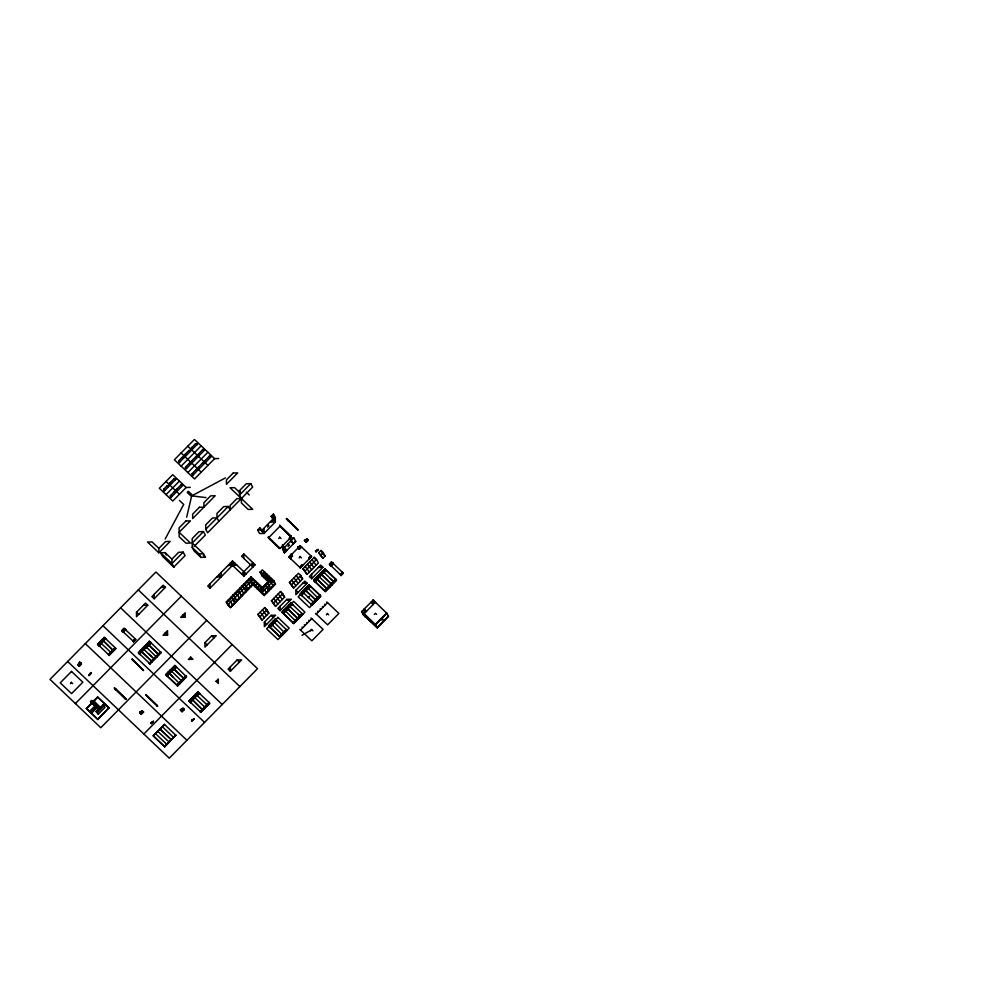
<?xml version="1.0" encoding="UTF-8"?>
<svg xmlns="http://www.w3.org/2000/svg" width="1000" height="1000" viewBox="0 0 1000 1000"><rect width="100%" height="100%" fill="white"/><g stroke="black" fill="none" stroke-linecap="round" stroke-linejoin="round"><path stroke-width="1.5" d="M186.675 517.188L191.525 496.525L187.25 492.45M165.175 538.987L183.713 504.438L179.438 500.375M77.912 664.925L79.75 662.025L78.888 663.95L79.575 664.6L80.913 663.15L81.475 664L79.275 666.225L77.912 664.925L80.188 662.638L79.75 662.025M79.575 664.6L80.65 662.887L81.137 663.375L79.275 666.225M80.875 663.1L79.05 666L81.475 664M88.963 675.438L90.825 672.588L91.388 673.425L88.963 675.438L90.825 672.588M89.188 675.65L91.05 672.8M133.363 660.337L131.862 659.087L143.488 670.5L133.438 660.15C132.025 658.9 134.213 662.075 133.438 660.15M114.6 688.763L114.462 687.862L125.738 699.125M115.738 689.837L114.787 688.462L125.662 698.763M115.638 689.45L115.962 690.062L115.588 689.137M143.262 670.275L132.413 659.475M125.512 698.363L125.65 699.275L115.825 689.15M269.7 538.812L268.2 537.05L279.938 548.5L291.2 537.087L280.075 525.962L281.025 527.337M290.788 535.862L290.938 536.763L280.925 526.938M297.787 529.763L286.275 518.725L297.688 529.913L297.325 529.237M292.575 556.163L291.988 555.262C287.213 566.138 296.438 547.425 289.025 557.087L300.262 545.7M291.087 554.4L290 556.112L290.688 556.763L292.013 555.325M290.688 556.763L291.975 555.45M290.387 558.387L292.25 555.538L290.863 554.188M301.762 564.925L300.062 567.6L302.262 565.375L301.925 564.75L300.3 567.812L302.488 565.588L301.925 564.75M178.738 460.8L182.262 457.225L184.625 457.15L178.738 463.125L178.738 460.8L179.913 461.925M188.95 450.45L184.237 455.225L185.425 456.35L191.312 450.375L188.95 450.45L190.138 451.575M195.637 443.675L190.925 448.45L192.113 449.575L198 443.6L195.637 443.675L196.812 444.8M181.112 466.163L201.163 445.838M163.675 489.275L167.213 485.7L169.575 485.625L163.688 491.6L163.675 489.275L164.862 490.4M173.9 478.925L169.188 483.7L170.362 484.825L176.262 478.85L173.9 478.925L175.075 480.05M185.45 467.2L190.162 462.425L191.35 463.55L185.463 469.525L185.45 467.2L186.637 468.325M192.15 462.75L198.038 456.775L196.85 455.65L190.963 461.613L192.15 462.75L192.138 460.425M198.825 455.975L204.725 450L203.538 448.875L197.65 454.837L198.825 455.975L198.825 453.65M166.05 494.637L179.425 481.087M187.838 472.562L207.887 452.238M170.4 495.675L175.113 490.9L176.3 492.025L170.413 498L170.4 495.675L171.588 496.8M192.175 473.6L196.887 468.825L198.075 469.95L192.188 475.913L192.175 473.6L193.363 474.725M177.087 491.225L182.975 485.25L181.8 484.125L175.9 490.087L177.087 491.225L177.087 488.9M198.875 469.137L204.762 463.175L203.575 462.05L197.688 468.013L198.875 469.137L198.863 466.825M205.55 462.362L211.438 456.4L210.263 455.275L204.363 461.238L205.55 462.362L205.55 460.05M186.15 487.488L172.775 501.037L159.338 488.237L172.7 474.688L186.15 487.488L190.263 487.362M214.613 458.625L194.562 478.95L174.387 459.762L194.438 439.438L214.613 458.625L218.725 458.512M158.863 548.387L165.625 541.538L170.138 541.413L158.875 552.825L147.55 542.05L152.062 541.925L158.863 548.387L158.875 552.825M171.925 559.125L178.688 552.275L183.2 552.137L185.075 555.612L173.812 567.038L171.95 563.562L160.613 552.775L165.138 552.65L171.925 559.125L171.95 563.562L183.2 552.137M240.4 493.175L234.575 487.625L230.05 487.75L252.712 509.312L248.188 509.438L241.4 502.975L241.375 498.537L239.513 495.05L239.5 490.613L246.262 483.762L250.775 483.638L252.638 487.113L207.6 532.788L205.725 529.312L205.712 524.862L212.475 518.013L216.988 517.888L218.863 521.362M203.475 531.587L192.213 543.013L203.538 553.787L205.413 557.263L200.888 557.388L194.088 550.925L192.225 547.45L192.2 538.562L198.962 531.712L203.475 531.587L205.338 535.062L194.075 546.487M205.725 529.312L228.25 506.475L230.125 509.95L230.1 505.513L236.863 498.663L241.375 498.537M239.513 495.05L250.775 483.638M101.062 643.062L101.438 643.763L99.175 646.038L97.45 644.05L104.375 637.475L97.9 644.688L104.6 637.888L104.15 637.263M105.275 638.337L98.35 644.912L105.05 638.125L115.463 648.05L108.75 654.85L109.087 655.475L115.787 648.675L115.188 647.775L108.488 654.562L109.087 655.475M105.588 638.7L98.888 645.487L105.512 638.55L105.875 639.25L104.525 637.95M136.5 612.212L145.512 603.088L147.775 605.237L136.512 616.663L136.5 612.212L138.763 614.375M121.888 630.4C128.038 625.7 118.7 630.875 123.625 632.388L123.025 631.487M70.4 683.675L71.325 682.163M122.263 631.1L124.537 628.812L135.4 638.975L133.537 641.825L135.725 639.6L135.137 638.688L132.975 640.987L133.537 641.825M154.162 598.763L165.425 587.337L163.162 585.188L151.9 596.6L154.162 598.763L154.15 594.325M123.062 631.55L125.225 629.25M125.213 629.462L122.8 631.263L124.987 629.038L125.588 629.95L123.4 632.175M123.325 631.838L125.45 629.475L125.825 630.163L124.087 628.175M108.562 654.7L115.225 647.837M108.863 655.263L115.787 648.675M133.012 641.05L135.213 638.825M133.312 641.612L135.725 639.6M75.4 703.562L181.325 596.188M262.562 530.487L264.062 528.975L264.075 533.413L259.562 533.538L257.688 530.062L259.95 527.775L264.075 533.413L275.338 521.987L275.325 517.55L273.463 514.075L271.212 516.362L275.338 521.987L270.825 522.112L275.325 517.55M149.45 641.25L151.188 643.238L150.588 642.325L139.425 653.763L139.987 654.6L138.625 653.312L138.25 652.613L149.45 641.25L138.7 653.25M98.387 709.875L90.512 701.538L91.638 700.4L99.575 707.938M132.312 659.725L132.312 659.075M138.625 653.312L149.913 641.888M150.812 642.55L139.375 653.888L150.363 642.113L161.1 652.675L149.9 664.038L149.3 663.125M100.638 707.6L93.45 700.512L92.312 701.663L99.25 708.263M139.65 653.975L150.85 642.613M86.375 708.413L97.638 697L108.975 707.775L97.9 719.538L86.375 708.413L97.9 719.538M150.963 643.025L146.512 647.537L145.238 645.975M86.562 708.763L91.688 703.575M93.737 701.5L97.638 697M148.988 645.462L150.463 643.988M244.188 573.925L246.125 573.875L232.525 560.938L207.75 586.05L210.012 588.212L234.8 563.088M267.65 527.1L268.587 525.612M234.562 562.875L232.537 564.938L230.5 562.987M230.275 563.225L243.875 576.15L255.125 564.738L243.8 553.962L241.55 556.237L252.875 567.025L252.875 565.112M89.787 711.15L94.85 706.012L95.988 707.087L96.55 708.125L91.475 713.263L89.787 711.15L90.35 712.188M114.688 688.713L114.462 687.862M90.925 712.225L95.988 707.087M96.275 711.513L103.025 704.663L104.162 705.738L105.013 707.337L98.263 714.188L96.275 711.513L98.263 714.188M279.887 526.263L279.75 525.35L290.95 536.263M268.425 537.913L280.2 525.988L279.75 525.35M291.125 536.462L280.875 526.625M287.863 519.788L288 520.7L287.638 519.775M97.4 712.588L104.162 705.738M149.375 663.263L160.5 651.762L161.1 652.675M149.9 664.038L149.562 663.413L160.763 652.05M149.662 663.812L160.875 652.463M97.713 719.2L108.975 707.775M278.775 538.538L279.7 537.025M206.725 620.363L100.8 727.738L50 679.4L155.925 572.013L257.525 668.7L169.262 758.188L67.65 661.5M279.4 547.962L269.113 537.913M228.137 605.462L226.275 601.975L251.05 576.862L264.725 589.85L266.512 593.275M226.575 602.25L249.213 579.3M249.275 579.7L226.812 602.475L228.4 605.45M252.963 584.7L251.05 581.013L253.113 578.862L254.175 580.85M248.875 579.2L252.963 584.8L230.413 607.612L228.538 604.138L253.325 579.012M260.15 572.288L262.325 569.888L273.675 580.725L269.575 580.825L262.462 588.138L271.375 578.5L273.25 581.987M282.6 549.338L293.863 537.913L295.725 541.388L284.462 552.812L282.6 549.338L282.587 544.9L286.712 550.525L284.425 552.737L284.425 549.775M233.975 601.312L234.925 599.812M245.238 589.888L246.188 588.4M288.038 546.5L288.975 545.013M265.837 574.362L264.575 572.025L262.638 574.212M227.987 605.075L230.438 607.587L252.738 584.05M253.35 583.513L255.588 581.175L256.825 583.488M264.6 572.038L262.362 574.388L264.237 577.825M230.25 607.238L252.712 584.462M262.2 574.788L261.75 575.25L268.562 581.812M293.438 543.612L295.688 541.325M157.575 706.137L145.938 694.737L157.575 706.137L146.85 695.6L147.438 696.488M166.275 675.2L165.9 674.5L174.862 665.425L175.312 666.062L166.275 675.2L177.55 685.925L186.5 676.85L175.763 666.287L166.812 675.362L167.413 676.275M175.087 665.638L165.9 674.5M257.488 589.113L255.575 585.6L257.7 583.675M268.1 576.512L266.837 574.188L264.913 576.362M146.85 696.038L147.662 696.712L146.85 695.6M255.613 585.675L257.85 583.325L259.088 585.65M264.625 576.538L266.863 574.2M167.037 675.775L176.025 666.575M167.338 675.938L176.213 666.712M175.863 668.15L174.112 669.475M259.538 590.85L257.85 587.762L259.962 585.825M270.988 579.825L269.113 576.337L267.175 578.525M257.887 587.825L260.113 585.487L261.975 588.962M266.225 579.513L265.087 576.075M266.887 578.7L269.125 576.35M304.788 541.112L306.988 538.888L308.35 540.175L306.15 542.4L304.788 541.112L304.425 540.438L306.988 538.888M190.675 657.138L188.425 659.425L192.95 659.287L190.675 657.138L190.688 659.038M204.95 642.663L211.713 635.812L216.225 635.688L204.963 647.1L204.95 642.663L207.225 644.825M298.788 548.538L300.087 547.225L299.413 546.587L297.675 547.288L300.225 545.737L311.588 556.487L300.325 567.9L289 557.125M305.55 541.688L306.837 540.375L306.163 539.738L304.425 540.438M299.387 549.25L299.225 548.45L301.588 547.025L299.387 549.25L297.675 547.288M306.15 542.4L305.812 541.775L308.35 540.175M290.163 558.175L292.35 555.95M260.15 589.987L271.388 578.513M262.913 588.138L269.613 581.337M140.013 712.95L142.213 710.725L143.575 712.025L141.375 714.25L140.013 712.95L139.65 712.275L142.213 710.725M140.775 713.538L142.062 712.225L141.387 711.575L139.65 712.275M141.375 714.25L141.037 713.625L143.575 712.025M275.487 584.163L273.637 580.65L262.4 592.075L264.262 595.562L275.525 584.138L271.012 579.85M267.838 589.25L268.775 587.762M299.163 557.95L300.087 556.425M185.975 676.075L177.025 685.15L185.9 675.938L186.5 676.85M186.163 676.213L177.213 685.3L166.35 675.138M184.812 678.112L186.275 676.625M308.738 557.837L311.275 556.237L309.3 558.688L311.5 556.462L308.738 557.837L309.3 558.688M316.062 551.838L315.5 550.988L318.263 549.612L316.062 551.838L318.038 549.388M318.263 549.612L315.5 550.988M151.287 723.675L150.725 722.837L153.475 721.45L151.287 723.675L153.25 721.237M153.475 721.45L150.725 722.837M257.938 614.4L264.7 607.55L266.962 609.712L268.825 613.188L262.075 620.037L257.938 614.4L262.075 620.037M271.462 600.7L280.462 591.575L282.738 593.725L284.6 597.2L275.587 606.337L271.462 600.7L275.587 606.337M289.475 582.438L298.488 573.3L300.75 575.462L302.613 578.938L293.6 588.062L289.475 582.438L293.6 588.062M302.987 568.737L314.25 557.312L316.512 559.475L318.387 562.95L307.125 574.362L302.987 568.737L307.125 574.362M318.762 552.75L321.012 550.462L323.275 552.625L325.138 556.1L322.887 558.387L318.762 552.75L322.887 558.387M143.863 734.013L232.125 644.538M260.212 616.562L266.962 609.712M273.725 602.863L282.738 593.725M291.737 584.587L300.75 575.462M305.25 570.887L316.512 559.475M321.025 554.913L323.275 552.625M264.337 622.188L271.1 615.337L275.613 615.212L264.35 626.638L264.337 622.188L266.6 624.35M286.863 599.362L277.85 608.488L280.113 610.65L291.375 599.225L286.863 599.362L289.125 601.512M295.875 590.225L304.875 581.087L307.15 583.25L295.887 594.663L295.875 590.225L298.137 592.375M164.462 724.388L153.2 735.8L164.675 746.862L175.688 735.1L164.675 746.862M159.35 730L153.212 735.738L164.525 746.525L175.787 735.163M160.075 729.262L162.387 726.925M163.113 726.175L164.425 724.375L175.938 735.438M199.513 693.65L198.912 692.738L189.963 701.812L190.787 702.95L189.425 701.65L189.05 700.95L198.012 691.875L199.737 693.863L199.363 693.175L190.45 702.312M198.238 692.1L189.05 700.95M180.787 710.413L182.975 708.188L184.338 709.475L182.138 711.712L180.787 710.413L180.425 709.737L182.975 708.188M189.5 701.587L198.463 692.513L198.012 691.875M190.188 702.038L199.137 692.962L190.188 702.237M311.65 578.675L322.912 567.263L320.65 565.112L309.387 576.525L311.65 578.675L311.637 574.237M182.838 709.688L181.537 711L182.838 709.688L182.15 709.038L180.425 709.737M184.338 709.475L181.325 710.6M197.25 695.537L198.713 694.05M181.912 711.488L184.112 709.262L181.55 710.812L182.138 711.712M276.725 620.763L276.125 619.85L269.425 626.638L270.25 627.775L268.9 626.475L268.525 625.775L275.225 618.987L276.962 620.975L276.588 620.275L269.925 627.137M282.387 612.8L293.65 601.388L304.975 612.163L293.712 623.587L282.038 612.075L290.988 603L292.125 604.288M301.188 594.888L301.788 595.8L300.062 593.812L309.012 584.738L300.512 594.45M313.575 580.112L325 568.962L313.575 580.112L325.25 591.613L336.512 580.2L324.775 568.75M330.737 565.487L332.9 563.2L333.263 563.888L331.075 566.112L329.712 564.825L329.338 564.125L331.538 561.9L329.787 564.763M280.163 637.2L279.562 636.287L286.262 629.5L286.863 630.413L280.163 637.2L268.975 626.413L275.45 619.2M291.212 603.212L282.038 612.075M313.913 580.837L325.225 569.388M329.712 564.825L331.987 562.537M283.163 613.362L291.9 603.862L302.3 613.8L293.35 622.875L293.688 623.5L302.638 614.425L302.038 613.513L293.087 622.587L293.45 623.288L298.188 618.938M310.138 585.812L301.188 595.087L309.913 585.6L310.512 586.512L308.55 588.95M336.2 579.963L324.988 591.312L324.613 590.625L335.825 579.263L336.425 580.175L325.213 591.538L324.875 590.9L336.087 579.55L325.688 569.612L314.7 581.388L325.913 569.825M332.663 562.975L330.475 565.413L332.438 562.762L342.837 572.7L340.988 575.55L343.175 573.325L342.575 572.413L340.387 574.637L340.988 575.55M216.088 681.312L218.337 679.025L218.35 683.462L216.088 681.312L218.025 681.25M237.113 659.987L228.1 669.125L230.375 671.275L241.637 659.862L237.113 659.987L239.375 662.138M276.363 620.062L269.425 626.638M283.212 613.225L292.125 604.075M283.438 613.438L292.35 604.3L292.725 604.987L291.9 603.862M301.45 595.175L310.375 586.025L310.738 586.725M314.962 581.475L326.138 570.05M269.962 627.212L272.15 624.987M272.938 624.188L274.413 622.7M285.725 611.225L287.925 609M301.488 595.25L303.675 592.825M306 590.675L310.45 586.175M315.012 581.55L326.213 570.188M330.775 565.562L332.975 563.337M330.85 565.9L333.038 563.675L332.438 562.762M316.962 578.9L317.5 579.875L315.3 582.1L314.7 581.188M308.312 597.638L309.45 596.5M191.488 720.3C197.625 716.95 190.238 720.975 192.05 721.137M209.125 702.525L200.175 711.6L209.05 702.387L209.65 703.3L200.7 712.375L201.938 710.675M191.725 720.512L194.25 718.913M191.825 720.925L194.025 718.7M202.725 709.875L205.15 707.862L204.862 707.188L194.412 697.312M205.712 706.85L209.65 703.3M279.637 636.425L286.3 629.562M293.163 622.725L302.075 613.587M311.175 604.462L320.087 595.312M324.688 590.763L335.863 579.325M340.462 574.775L342.612 572.475M279.837 636.575L286.537 629.788L275.225 618.987M311.7 605.237L311.1 604.325L320.05 595.25L320.65 596.15L311.7 605.237L311.363 604.612L320.325 595.525L309.462 585.363L298.15 596.825L309.475 607.6L320.737 596.188L309.012 584.738M279.938 636.987L286.863 630.413M298.688 617.975L302.638 614.425M311.475 605.013L320.425 595.938M340.75 575.337L343.175 573.325M300.512 630.05L311.775 618.638M316.275 614.062L327.537 602.65M310.675 630.875L311.6 629.362M326.438 614.888L327.375 613.375M361.625 611.7C367 615.3 367.075 621.312 361.625 611.7L373.338 599.825L375.562 602.55M375.387 602.212L364.162 613.7L364.113 609.188L366.413 611.413L364.113 609.188M363.488 615.175L361.85 611.462L375.637 624.75L386.9 613.337L373.113 600.05M374.288 614.45L375.412 613.3L376.55 614.388M383.137 619.288L381.825 620.087M388.387 616.112L377.125 627.537L365.8 616.75M377.312 627.875L388.575 616.462L386.712 612.987L375.45 624.4L377.312 627.875L363.713 614.95M269.662 539.188L279.613 548.237M279.488 548.325L279.513 547.85M305.562 541.512L308.125 539.963L305.925 542.188L305.338 541.287L306.837 540.375M298.8 548.362L301.363 546.812L299.163 549.038L298.575 548.15L300.087 547.225M142.062 712.225L140.55 713.138L141.15 714.025L143.338 711.8L140.787 713.35M157.35 705.925L156.988 705.25L157.45 706.225M302.025 635.3L311.8 629.725L312.938 630.812M225.425 477.912L192.65 495.387L188.375 491.312M202.362 450.062L204.725 450M195.675 456.838L198.038 456.775M209.075 456.463L211.438 456.4M188.988 463.612L191.35 463.55M202.4 463.237L204.762 463.175M195.712 470.012L198.075 469.95M180.613 485.312L182.975 485.25M173.938 492.088L176.3 492.025M228.25 506.475L223.738 506.6L216.975 513.45L216.988 517.888M257.688 530.062L262.213 529.938L273.475 518.513L273.463 514.075M291.212 541.525L289.35 538.05L293.863 537.913M192.225 547.45L199.025 553.913L203.538 553.787M228.025 565.5L237.062 565.25M250.613 564.862L255.125 564.738M318.4 567.388L322.912 567.263M243.538 573.95L241.6 574L252.862 562.587L252.875 564.487M216.762 576.925L221.275 576.788L221.262 572.35M269.137 580.788L273.663 580.662M302.625 583.375L307.15 583.25M160.912 587.475L165.425 587.337M143.25 605.363L147.775 605.237M375.425 602.275L370.863 602.337L373.162 604.562M185.2 617.225L180.675 617.35L185.188 612.788L185.2 617.225L182.925 615.062M167.537 635.125L163.025 635.25L167.525 630.675L167.537 635.125L165.275 632.962M206 497.6L192.125 495.925L187.85 491.85M297.875 529.612L286.512 518.5M287.875 520.337L287.413 519.362M323.625 554.663L325.138 556.1M333.263 563.888L331.538 561.9M330.25 564.987L340.65 574.925M246.363 492.212L249.275 494.975M271.212 516.362L275.338 521.987M291.025 536.613L290.712 536.038M289.35 538.05L293.475 543.675L291.175 541.45M312 559.6L316.125 565.237M323.925 572.4L322.587 570.975M330.412 578.612L333.837 581.825M334 582.188L323.713 572.05M333.938 582.238L333.625 581.487M309.75 561.888L313.875 567.513M187.75 446.213L207.925 465.4M371.85 621.825L370.525 620.4M320.55 573.475L322.062 575.25L321.463 574.338M321.688 574.55L331.912 584.738M320.5 573.538L331.637 584.05M331.975 584.688L331.312 583.825M267.562 524.812L268.775 525.962M287.95 544.212L289.163 545.363M279.9 537.4L281.038 538.475M300.287 556.8L301.425 557.875M307.5 564.175L311.625 569.8M318.525 576.175L329.387 586.337M305.238 566.45L309.375 572.087M316.137 578.575L315.825 577.825L316.275 578.462M316.212 578.513L327.075 588.675M317.5 579.875L316.725 578.688L327.413 589.3L326.863 588.337M181.075 452.987L201.238 472.175M259.725 528L263.625 533.425M314.025 580.75L324.875 590.9M262.562 531.975L264.075 533.413M269.438 538.962L268.438 537.263M182.262 457.225L183.45 458.35M300.35 576.775L302.613 578.938M326.85 602L338.862 613.425L327.6 624.85L315.6 613.425M296.238 575.588L300.363 581.213M306.762 587.025L307.887 588.3M318.175 598.225L306.812 586.962M324.6 604.288L325.288 604.938M293.975 577.875L298.113 583.5M304.788 589.462L315.812 600.1M305.637 590.588L315.875 600.037M304.738 589.513L304.875 590M315.55 599.812L316.2 600.662M315.925 600.513L315.613 599.75M322.35 606.575L323.025 607.212M327.562 613.75L328.7 614.825M291.725 580.15L295.863 585.788M302.762 592.163L313.612 602.325M302.7 592.212L303.163 592.45M320.1 608.85L320.775 609.5M300.963 594.675L311.363 604.612M317.85 611.138L318.525 611.788M270.062 578.088L268.738 576.663M311.087 617.987L323.1 629.412L311.837 640.825L299.825 629.4M166.012 481.463L179.462 494.263M269.613 580.388L260.613 571.812L261.675 573.8M266.737 579.1L268.938 581.2M268.75 581.512L262.013 575.1M261.938 575.6L268.738 582.112L266.875 578.638M284.6 597.2L280.462 591.575M308.837 620.275L309.513 620.913M167.213 485.7L168.4 486.825M278.212 593.85L282.337 599.487M289.025 605.45L289.113 605.988M289.875 606.562L300.1 616.025M289.925 606.512L288.8 605.225M297.712 613.888L299.862 615.938M300.438 616.65L299.788 615.8L300.387 616.712M306.588 622.55L307.262 623.2M264.637 585.363L266.975 587.575M275.963 596.138L280.087 601.775M286.863 608.263L286.775 607.725M286.938 608.2L297.8 618.362M297.9 618.775L287.45 608.375L288.212 609.562L287.9 608.8M304.337 624.837L305.012 625.487M273.712 598.425L277.838 604.05M262.4 588.15L253 579.2M252.938 579.6L261.938 588.162M284.613 610.55L284.288 609.8L295.65 621.062M284.688 610.487L285.2 610.662M302.075 627.125L302.762 627.762M249.1 578.975L251.088 580.862M248.8 579.15L262.413 592.137L262.375 587.638M256.525 587.35L257.475 588.088M282.95 612.938L293.35 622.875M251.2 583.025L264.262 595.562M251.388 583.375L252.9 584.812M246.55 581.425L248.888 583.638M244.3 583.713L248.4 589.375M244.312 583.825L246.575 585.988M242.05 586L244.387 588.212M266.562 611.025L268.825 613.188M271.1 615.337L273.363 617.5M239.788 588.275L242.138 590.487M262.45 609.837L266.575 615.475M273.35 621.962L273.25 621.425M273.025 621.213L284.387 632.475M203.35 555.3L205.413 557.263M273.425 621.9L273.875 622.137M260.2 612.125L264.325 617.75M271.625 624.412L282.425 634.913M219.013 574.637L221.275 576.788M270.775 623.5L272.512 625.487L272.137 624.788M271.087 624.25L272.45 625.538M235.287 592.85L237.625 595.062M269.887 627.075L279.562 636.287M233.038 595.125L236.962 600.312M233.05 595.25L235.375 597.337M230.787 597.413L233.125 599.625M228.525 599.7L230.875 601.912M226.275 601.975L228.575 604.125M227.95 605.013L230.212 607.163M173.975 567.4L162.475 556.25L160.613 552.775M211.713 635.812L213.975 637.975M182.7 615.3L184.75 617.238M138.262 589.913L239.875 686.6M165.5 632.737L167.537 634.675M120.612 607.812L222.225 704.5M147.713 644.112L147.262 643.475L147.575 644.225M172.975 668.4L172.887 667.862M147.65 644.163L158.512 654.325M158.675 654.688L148.387 644.55M173.05 668.337L183.912 678.5L173.562 668.512L174.338 669.7L174.025 668.938M184.3 679.075L183.65 678.213M198.463 692.513L209.312 702.675L200.362 711.75L189.963 701.812M158.625 654.737L158.3 653.988M170.35 669.987L181.775 681.2M196.038 694.325L196.125 694.862M196.262 694.737L207.125 704.9M156.65 657.188L156.05 656.275M171.488 671.275L170.413 669.938M207.45 705.525L206.8 704.675L207.4 705.588M142.988 648.263L144.1 649.463M143.825 649.388L153.775 658.675M168.1 672.275L172.763 676.775M148.438 653.637L151.662 656.7M154.175 659.25L153.737 658.612L154.338 659.525M179.188 682.85L179.75 683.7L169.013 673.138L169.613 674.05M194.9 697.812L193.725 696.663M122.338 631.038L133.2 641.2M140.825 651.075L140.5 650.325L140.95 650.962M166.812 675.362L175.987 666.5L176.588 667.412L174.862 665.425M191.625 699.425L191.312 698.675L202.662 709.938M140.9 651.012L151.812 661.125M177.55 685.925L184.25 679.125L183.713 678.162M139.162 653.475L149.562 663.413M102.963 625.712L204.562 722.4M133.45 660.7L132.988 659.725M113.312 650.75L102.863 640.35L103.625 641.538M113.2 650.337L101.95 639.487L102.275 640.238M100.15 642.4L111.013 652.562M100.1 642.463L101.375 643.812M111.337 653.188L110.688 652.337M98.35 644.912L108.75 654.85M85.312 643.6L186.912 740.288M173.538 737.387L162.225 726.6M171.25 739.613L159.95 729.013M159.913 728.938L171.225 739.737M116.15 689.762L125.838 698.975M140.087 712.887L141.037 713.625M157.7 731.287L169.025 741.963M80.113 662.7L81.237 663.775M97.825 697.35L109.162 708.125M71.525 682.537L72.663 683.612M90.512 701.538L98.45 709.087M370.9 621.6L369.2 619.487L369.762 620.525M363.663 613.638L365.538 617.112M330.475 565.2L331.075 566.112M321.012 550.462L322.875 553.95M325.688 569.612L326.512 570.737M314.25 557.312L315.5 559.637M297.475 529.188L297.913 530.138M319.525 577.375L318.075 575.55M280.65 526.213L281.337 527.4M317.863 597.475L318.4 598.438M307.95 588.038L308.488 589.012M307.725 587.825L308.263 588.787M282.587 544.9L283.825 547.212M305.462 590.112L305.938 590.737M279.713 548.538L279.25 547.562L279.35 548.4M303.212 592.388L303.688 593.025M302.312 591.525L302.625 592.275M239.5 490.613L240.75 492.938M290.988 603L291.363 603.7M295.338 620.3L295.875 621.275M273.238 586.45L271.4 582.95L260.075 572.163L261.975 575.675M264.613 576.475L266.5 579.987M269.15 585.225L270.988 588.737M283.175 613.162L283.775 614.062M266.9 587.513L268.738 591.013M262.225 587.987L260.113 589.913L262.025 593.425M257.925 583.438L258.988 585.425M255.438 581.512L253.312 583.45L255.225 586.962M253.175 579.362L251.1 581.237L251.05 576.862M273.938 622.075L274.475 623.038M264.7 607.55L265.938 609.875M271.688 624.362L272.225 625.325M248.812 583.587L250.65 587.087M244.312 588.15L246.15 591.663M242.075 590.55L243.675 593.525M239.8 592.712L241.637 596.225M237.55 595L239.387 598.513M233.05 599.562L234.887 603.075M230.8 601.85L232.625 605.363M199.025 553.913L200.888 557.388M165.138 552.65L166.375 554.975M197.188 695.6L195.812 694.1M202.9 710.15L192.688 700.163M200.1 711.462L200.7 712.375M181.45 680.438L182 681.413M171.537 671.012L171.912 671.712L171.312 670.8M169.288 673.3L169.838 674.262M168.162 672.212L168.475 672.975M156.6 657.237L145.013 645.763M146.137 646.838L146.688 647.812M152.088 661.8L141.888 651.825M143.663 648.913L144.262 649.812M142.75 648.05L143.15 648.737M142.9 669.6L143.488 670.5M145.938 694.737L146.312 695.413M166.725 744.3L155.45 733.575M105.05 638.125L105.65 639.038M110.75 652.275L111.287 653.25M99.7 641.775L100.013 642.525M98.575 645.125L99.175 646.038M125.438 698.55L125.875 699.488M115.375 688.725L116.05 689.912M103.025 704.663L103.888 706.25M94.85 706.012L95.412 707.05M284.45 549.85L284.462 552.812M280.1 606.213L280.113 610.65M243.8 553.962L243.812 558.4M243.85 571.712L243.875 576.15M232.525 560.938L232.537 565.375M230.362 666.838L230.375 671.275M210 583.775L210.012 588.212M192.1 447.25L192.113 449.575M185.413 454.025L185.425 456.35M170.362 482.5L170.362 484.825M185.888 520.988L179.137 527.837L179.163 536.712L185.963 543.188L190.475 543.05L179.15 532.275L190.413 520.862L185.888 520.988M199.4 507.287L192.65 514.138L192.662 518.575L215.188 495.737L210.662 495.863L203.912 502.713L203.925 507.163L199.4 507.287M233.188 473.038L226.438 479.888L226.45 484.325L237.712 472.9L233.188 473.038M71.5 671.438L60.237 682.85L71.562 693.637L82.825 682.212L71.5 671.438M275.275 583.75L264.062 595.112L275.3 583.825M277.875 617.375L266.613 628.787L277.938 639.562L289.2 628.15L277.875 617.375M273.475 518.075L271.438 516.125L275.338 521.55L273.475 518.075M329.725 586.962L329.062 586.112L329.663 587.025M286.675 550.462L285.175 549.025L286.712 550.525M313.95 602.95L313.3 602.1L313.9 603M269.575 580.763L260.338 571.987L269.613 580.837M269.225 585.288L266.887 583.075L269.175 585.35M239.875 592.775L237.537 590.562L239.825 592.837"/></g></svg>
